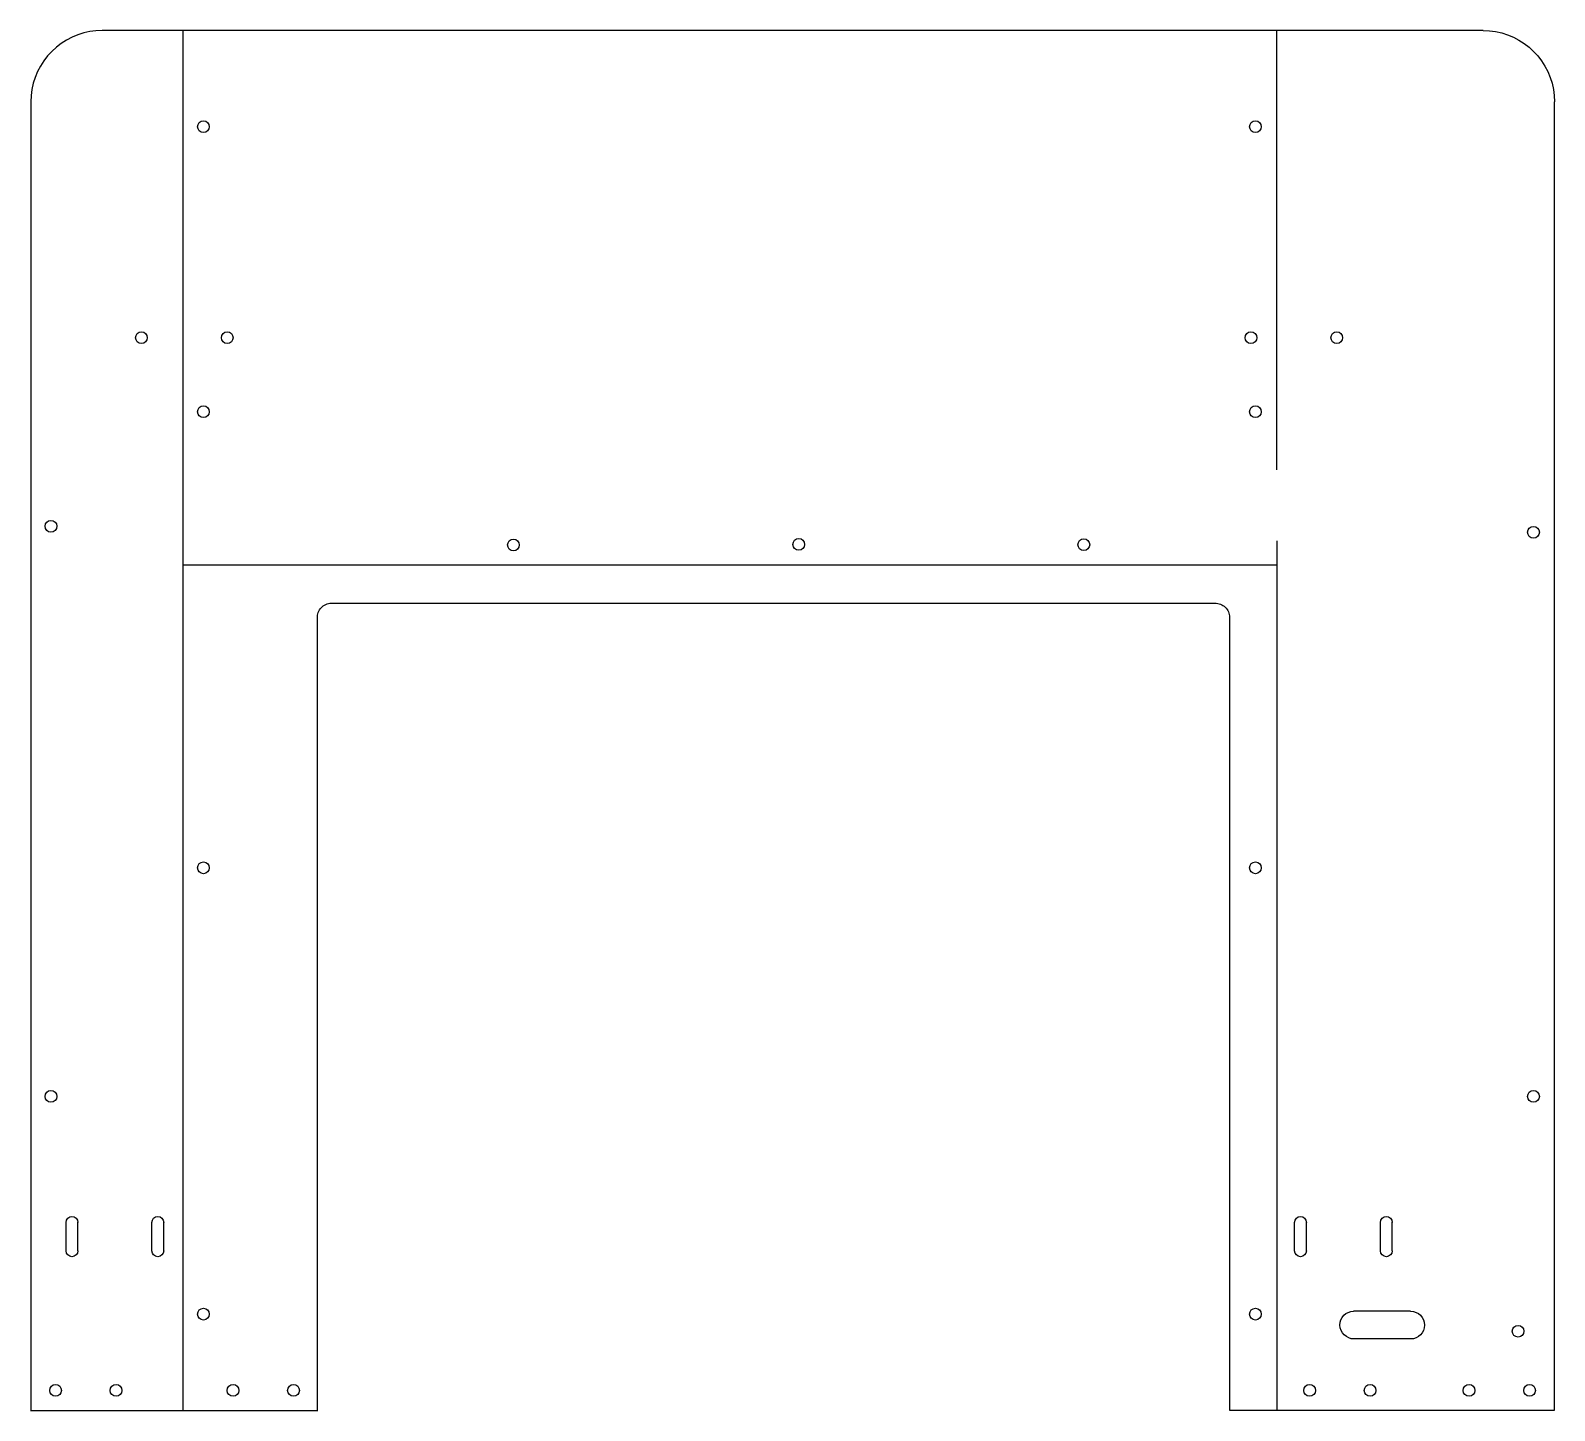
# Model space of a CAD drawing. Extents: x 0 to 535, y 0 to 484.
import ezdxf

# ---------------------------------------------------------------- set-up
doc = ezdxf.new("R2010")
doc.units = 0
doc.layers.add('cleaned', color=7, linetype='CONTINUOUS')

msp = doc.modelspace()

# ---------------------------------------------------------------- linework, layer by layer
at = {"layer": 'cleaned', "color": 7}
for points in [[(25.159559, 484.27414), (22.980558, 484.179139), (20.818558, 483.894139), (18.689559, 483.42214), (16.608559, 482.76614), (14.594559, 481.932139), (12.659559, 480.925139), (10.82056, 479.753138), (9.089558, 478.425138), (7.481557, 476.952139), (6.008558, 475.344138), (4.680558, 473.613139), (3.508557, 471.77414), (2.501557, 469.83914), (1.667559, 467.82514), (1.011559, 465.74414), (0.53956, 463.615138), (0.254557, 461.453141), (0.159559, 459.27414)], [(509.676001, 484.274406), (25.16, 484.274406)], [(509.682956, 484.274118), (511.861966, 484.179116), (514.023986, 483.894117), (516.152985, 483.422117), (518.233979, 482.766117), (520.247973, 481.932116), (522.182974, 480.925117), (524.021962, 479.753115), (525.752972, 478.425116), (527.360961, 476.952116), (528.833964, 475.344118), (530.16196, 473.61312), (531.333973, 471.774117), (532.34097, 469.83912), (533.174965, 467.825117), (533.830962, 465.744118), (534.302979, 463.615115), (534.587967, 461.453118), (534.682963, 459.27412)], [(0.159559, 459.274185), (0.159559, 0.274186)], [(420.659258, 278.374095), (420.659258, 0.274106), (534.659256, 0.274106), (534.659256, 459.274106)], [(100.659558, 278.374184), (100.665569, 278.623184), (100.715559, 279.119184), (100.814557, 279.608184), (100.961558, 280.084184), (101.154559, 280.543184), (101.393559, 280.981184), (101.67356, 281.393184), (101.994559, 281.775184), (102.351559, 282.123184), (102.740557, 282.434184), (103.159559, 282.704184), (103.603559, 282.932184), (104.067558, 283.114184), (104.54656, 283.249184), (105.037558, 283.335184), (105.534557, 283.372184), (105.659559, 283.374188)], [(105.66, 283.374184), (415.664999, 283.374184)], [(415.659268, 283.374093), (416.033269, 283.360095), (416.527271, 283.298094), (417.013258, 283.187093), (417.486262, 283.028095), (417.940273, 282.823094), (418.372271, 282.574095), (418.776272, 282.283093), (419.150273, 281.953093), (419.489278, 281.588095), (419.790268, 281.191093), (420.050279, 280.765093), (420.266264, 280.316094), (420.437262, 279.848094), (420.560255, 279.365093), (420.634253, 278.872093), (420.659371, 278.374095)], [(100.659558, 0.274186), (100.659558, 278.374184)], [(484.199982, 34.953996), (464.199993, 34.953996)], [(484.199982, 25.235985), (464.199993, 25.235985)], [(0.0179, 0.132651), (100.7829, 0.132651)]]:
    msp.add_lwpolyline(points, dxfattribs=at)
at = {"layer": 'cleaned', "color": 1}
for points in [[(53.641, 0.213477), (53.641, 484.213482)], [(437.091, 484.273898), (437.091, 330.155898)], [(437.220653, 305.194717), (437.220653, 0.153081)], [(436.982671, 296.736362), (53.782771, 296.736362)]]:
    msp.add_lwpolyline(points, dxfattribs=at)
at = {"layer": 'cleaned', "color": 3}
for points in [[(62.759363, 450.524204), (62.759363, 450.524204)], [(431.809368, 450.524201), (431.809368, 450.524201)], [(41.009356, 376.500205), (41.009356, 376.500205)], [(71.109355, 376.500205), (71.109355, 376.500205)], [(430.247356, 376.500205), (430.247356, 376.500205)], [(460.347344, 376.500205), (460.347344, 376.500205)], [(62.759366, 350.524203), (62.759366, 350.524203)], [(431.809368, 350.524203), (431.809368, 350.524203)], [(9.259362, 310.334204), (9.259362, 310.334204)], [(529.359367, 308.234204), (529.359367, 308.234204)], [(171.509364, 303.785206), (171.509364, 303.785206)], [(271.609364, 303.985206), (271.609364, 303.985206)], [(371.609365, 303.885206), (371.609365, 303.885206)], [(62.759366, 190.519195), (62.759366, 190.519195)], [(431.809397, 190.522215), (431.809397, 190.522215)], [(9.259364, 110.334217), (9.259364, 110.334217)], [(529.359367, 110.334205), (529.359367, 110.334205)], [(62.759363, 33.944197), (62.759363, 33.944197)], [(431.809397, 33.944197), (431.809397, 33.944197)], [(523.959355, 27.950192), (523.959355, 27.950192)], [(10.878362, 7.200198), (10.878362, 7.200198)], [(32.098362, 7.200198), (32.098362, 7.200198)], [(73.139361, 7.200198), (73.139361, 7.200198)], [(94.359365, 7.200198), (94.359365, 7.200198)], [(450.828352, 7.200198), (450.828352, 7.200198)], [(472.048359, 7.200198), (472.048359, 7.200198)], [(506.758362, 7.200198), (506.758362, 7.200198)], [(527.978369, 7.200198), (527.978369, 7.200198)]]:
    msp.add_lwpolyline(points, close=True, dxfattribs=at)
for points in [[(12.52072, 56.15538), (12.52072, 66.15538)], [(16.63872, 56.15538), (16.63872, 66.15538)], [(42.630425, 56.155691), (42.630425, 66.155691)], [(46.748425, 56.155691), (46.748425, 66.155691)], [(443.514109, 56.155035), (443.514109, 66.155035)], [(447.632109, 56.155035), (447.632109, 66.155035)], [(473.623814, 56.155345), (473.623814, 66.155345)], [(477.741814, 56.155345), (477.741814, 66.155345)]]:
    msp.add_lwpolyline(points, dxfattribs=at)
for points in [[(58.641001, 450.524204), (58.641001, 451.67059), (59.553832, 452.583353), (60.700179, 452.583353)], [(60.700179, 448.464997), (59.553832, 448.464997), (58.641001, 449.377845), (58.641001, 450.524204)], [(60.700179, 452.583353), (61.846524, 452.583353), (62.759363, 451.67059), (62.759363, 450.524204)], [(62.759363, 450.524204), (62.759363, 449.377845), (61.846524, 448.464997), (60.700179, 448.464997)], [(427.691012, 450.524201), (427.691012, 451.670587), (428.603832, 452.583351), (429.75019, 452.583351)], [(429.75019, 448.464997), (428.603832, 448.464997), (427.691012, 449.377845), (427.691012, 450.524201)], [(429.75019, 452.583351), (430.896521, 452.583351), (431.809368, 451.670587), (431.809368, 450.524201)], [(431.809368, 450.524201), (431.809368, 449.377845), (430.896521, 448.464997), (429.75019, 448.464997)], [(36.891, 376.500205), (36.891, 377.646591), (37.80382, 378.559354), (38.950178, 378.559354)], [(38.950178, 374.440998), (37.80382, 374.440998), (36.891, 375.353846), (36.891, 376.500205)], [(38.950178, 378.559354), (40.096508, 378.559354), (41.009356, 377.646591), (41.009356, 376.500205)], [(41.009356, 376.500205), (41.009356, 375.353846), (40.096508, 374.440998), (38.950178, 374.440998)], [(66.990999, 376.500205), (66.990999, 377.646591), (67.903819, 378.559354), (69.050177, 378.559354)], [(69.050177, 374.440998), (67.903819, 374.440998), (66.990999, 375.353846), (66.990999, 376.500205)], [(69.050177, 378.559354), (70.196507, 378.559354), (71.109355, 377.646591), (71.109355, 376.500205)], [(71.109355, 376.500205), (71.109355, 375.353846), (70.196507, 374.440998), (69.050177, 374.440998)], [(426.129, 376.500205), (426.129, 377.646591), (427.04182, 378.559354), (428.188178, 378.559354)], [(428.188178, 374.440998), (427.04182, 374.440998), (426.129, 375.353846), (426.129, 376.500205)], [(428.188178, 378.559354), (429.334508, 378.559354), (430.247356, 377.646591), (430.247356, 376.500205)], [(430.247356, 376.500205), (430.247356, 375.353846), (429.334508, 374.440998), (428.188178, 374.440998)], [(456.228988, 376.500205), (456.228988, 377.646591), (457.141807, 378.559354), (458.288166, 378.559354)], [(458.288166, 374.440998), (457.141807, 374.440998), (456.228988, 375.353846), (456.228988, 376.500205)], [(458.288166, 378.559354), (459.434496, 378.559354), (460.347344, 377.646591), (460.347344, 376.500205)], [(460.347344, 376.500205), (460.347344, 375.353846), (459.434496, 374.440998), (458.288166, 374.440998)], [(58.641001, 350.524203), (58.641001, 351.67059), (59.553835, 352.583353), (60.700182, 352.583353)], [(60.700182, 348.464997), (59.553835, 348.464997), (58.641001, 349.377845), (58.641001, 350.524203)], [(60.700182, 352.583353), (61.846526, 352.583353), (62.759366, 351.67059), (62.759366, 350.524203)], [(62.759366, 350.524203), (62.759366, 349.377845), (61.846526, 348.464997), (60.700182, 348.464997)], [(427.691012, 350.524203), (427.691012, 351.67059), (428.603832, 352.583353), (429.75019, 352.583353)], [(429.75019, 348.464997), (428.603832, 348.464997), (427.691012, 349.377845), (427.691012, 350.524203)], [(429.75019, 352.583353), (430.896521, 352.583353), (431.809368, 351.67059), (431.809368, 350.524203)], [(431.809368, 350.524203), (431.809368, 349.377845), (430.896521, 348.464997), (429.75019, 348.464997)], [(5.141, 310.334204), (5.141, 311.48059), (6.053831, 312.393354), (7.200178, 312.393354)], [(7.200178, 308.274998), (6.053831, 308.274998), (5.141, 309.187845), (5.141, 310.334204)], [(7.200178, 312.393354), (8.346522, 312.393354), (9.259362, 311.48059), (9.259362, 310.334204)], [(9.259362, 310.334204), (9.259362, 309.187845), (8.346522, 308.274998), (7.200178, 308.274998)], [(525.241011, 308.234204), (525.241011, 309.380591), (526.15383, 310.293354), (527.300189, 310.293354)], [(527.300189, 310.293354), (528.446519, 310.293354), (529.359367, 309.380591), (529.359367, 308.234204)], [(167.391, 303.785206), (167.391, 304.931593), (168.30383, 305.844356), (169.450178, 305.844356)], [(169.450178, 305.844356), (170.596525, 305.844356), (171.509364, 304.931593), (171.509364, 303.785206)], [(267.491, 303.985206), (267.491, 305.131592), (268.403833, 306.044355), (269.550181, 306.044355)], [(269.550181, 306.044355), (270.696525, 306.044355), (271.609364, 305.131592), (271.609364, 303.985206)], [(367.491009, 303.885206), (367.491009, 305.031593), (368.403828, 305.944356), (369.550187, 305.944356)], [(369.550187, 305.944356), (370.696517, 305.944356), (371.609365, 305.031593), (371.609365, 303.885206)], [(527.300189, 306.174998), (526.15383, 306.174998), (525.241011, 307.087846), (525.241011, 308.234204)], [(529.359367, 308.234204), (529.359367, 307.087846), (528.446519, 306.174998), (527.300189, 306.174998)], [(169.450178, 301.726), (168.30383, 301.726), (167.391, 302.638848), (167.391, 303.785206)], [(171.509364, 303.785206), (171.509364, 302.638848), (170.596525, 301.726), (169.450178, 301.726)], [(269.550181, 301.925999), (268.403833, 301.925999), (267.491, 302.838847), (267.491, 303.985206)], [(271.609364, 303.985206), (271.609364, 302.838847), (270.696525, 301.925999), (269.550181, 301.925999)], [(369.550187, 301.826), (368.403828, 301.826), (367.491009, 302.738847), (367.491009, 303.885206)], [(371.609365, 303.885206), (371.609365, 302.738847), (370.696517, 301.826), (369.550187, 301.826)], [(58.641001, 190.519195), (58.641001, 191.665582), (59.553832, 192.578345), (60.700179, 192.578345)], [(60.700179, 192.578345), (61.846526, 192.578345), (62.759366, 191.665582), (62.759366, 190.519195)], [(427.691012, 190.522215), (427.691012, 191.668601), (428.60386, 192.581364), (429.750219, 192.581364)], [(429.750219, 192.581364), (430.896549, 192.581364), (431.809397, 191.668601), (431.809397, 190.522215)], [(60.700179, 188.459989), (59.553832, 188.459989), (58.641001, 189.372836), (58.641001, 190.519195)], [(62.759366, 190.519195), (62.759366, 189.372836), (61.846526, 188.459989), (60.700179, 188.459989)], [(429.750219, 188.463008), (428.60386, 188.463008), (427.691012, 189.375856), (427.691012, 190.522215)], [(431.809397, 190.522215), (431.809397, 189.375856), (430.896549, 188.463008), (429.750219, 188.463008)], [(5.141, 110.334217), (5.141, 111.480604), (6.053834, 112.393367), (7.200181, 112.393367)], [(7.200181, 112.393367), (8.346525, 112.393367), (9.259364, 111.480604), (9.259364, 110.334217)], [(525.241011, 110.334205), (525.241011, 111.480591), (526.15383, 112.393355), (527.300189, 112.393355)], [(527.300189, 112.393355), (528.446519, 112.393355), (529.359367, 111.480591), (529.359367, 110.334205)], [(7.200181, 108.275011), (6.053834, 108.275011), (5.141, 109.187859), (5.141, 110.334217)], [(9.259364, 110.334217), (9.259364, 109.187859), (8.346525, 108.275011), (7.200181, 108.275011)], [(527.300189, 108.274999), (526.15383, 108.274999), (525.241011, 109.187846), (525.241011, 110.334205)], [(529.359367, 110.334205), (529.359367, 109.187846), (528.446519, 108.274999), (527.300189, 108.274999)], [(12.520559, 66.146287), (12.520559, 67.283527), (13.442475, 68.20544), (14.579714, 68.20544)], [(14.579714, 68.20544), (15.716954, 68.20544), (16.638867, 67.283527), (16.638867, 66.146287)], [(42.630264, 66.146597), (42.630264, 67.283837), (43.552179, 68.20575), (44.689419, 68.20575)], [(44.689419, 68.20575), (45.826659, 68.20575), (46.748572, 67.283837), (46.748572, 66.146597)], [(443.513948, 66.145942), (443.513948, 67.283181), (444.435864, 68.205094), (445.573104, 68.205094)], [(445.573104, 68.205094), (446.710343, 68.205094), (447.632256, 67.283181), (447.632256, 66.145942)], [(473.623653, 66.146252), (473.623653, 67.283492), (474.545568, 68.205405), (475.682808, 68.205405)], [(475.682808, 68.205405), (476.820048, 68.205405), (477.741961, 67.283492), (477.741961, 66.146252)], [(14.579283, 54.096191), (13.442043, 54.096191), (12.520127, 55.018107), (12.52013, 56.155347)], [(16.638435, 56.155347), (16.638438, 55.018107), (15.716522, 54.096191), (14.579283, 54.096191)], [(44.688987, 54.096502), (43.551747, 54.096502), (42.629832, 55.018417), (42.629835, 56.155657)], [(46.74814, 56.155657), (46.748143, 55.018417), (45.826227, 54.096502), (44.688987, 54.096502)], [(445.572672, 54.095846), (444.435432, 54.095846), (443.513516, 55.017761), (443.513519, 56.155001)], [(447.631824, 56.155001), (447.631827, 55.017761), (446.709912, 54.095846), (445.572672, 54.095846)], [(475.682376, 54.096156), (474.545137, 54.096156), (473.623221, 55.018072), (473.623224, 56.155312)], [(477.741529, 56.155312), (477.741532, 55.018072), (476.819616, 54.096156), (475.682376, 54.096156)], [(58.641001, 33.944197), (58.641001, 35.090584), (59.553832, 36.003347), (60.700179, 36.003347)], [(60.700179, 31.884991), (59.553832, 31.884991), (58.641001, 32.797838), (58.641001, 33.944197)], [(60.700179, 36.003347), (61.846524, 36.003347), (62.759363, 35.090584), (62.759363, 33.944197)], [(62.759363, 33.944197), (62.759363, 32.797838), (61.846524, 31.884991), (60.700179, 31.884991)], [(427.691012, 33.944197), (427.691012, 35.090584), (428.60386, 36.003347), (429.75019, 36.003347)], [(429.75019, 31.884991), (428.60386, 31.884991), (427.691012, 32.797838), (427.691012, 33.944197)], [(429.75019, 36.003347), (430.896549, 36.003347), (431.809397, 35.090584), (431.809397, 33.944197)], [(431.809397, 33.944197), (431.809397, 32.797838), (430.896549, 31.884991), (429.75019, 31.884991)], [(519.840999, 27.950192), (519.840999, 29.096579), (520.753818, 30.009342), (521.900177, 30.009342)], [(521.900177, 25.890986), (520.753818, 25.890986), (519.840999, 26.803834), (519.840999, 27.950192)], [(521.900177, 30.009342), (523.046507, 30.009342), (523.959355, 29.096579), (523.959355, 27.950192)], [(523.959355, 27.950192), (523.959355, 26.803834), (523.046507, 25.890986), (521.900177, 25.890986)], [(6.759999, 7.200198), (6.759999, 8.346585), (7.67283, 9.259348), (8.819177, 9.259348)], [(8.819177, 5.140992), (7.67283, 5.140992), (6.759999, 6.05384), (6.759999, 7.200198)], [(8.819177, 9.259348), (9.965522, 9.259348), (10.878362, 8.346585), (10.878362, 7.200198)], [(10.878362, 7.200198), (10.878362, 6.05384), (9.965522, 5.140992), (8.819177, 5.140992)], [(27.979999, 7.200198), (27.979999, 8.346585), (28.892832, 9.259348), (30.039176, 9.259348)], [(30.039176, 5.140992), (28.892832, 5.140992), (27.979999, 6.05384), (27.979999, 7.200198)], [(30.039176, 9.259348), (31.185523, 9.259348), (32.098362, 8.346585), (32.098362, 7.200198)], [(32.098362, 7.200198), (32.098362, 6.05384), (31.185523, 5.140992), (30.039176, 5.140992)], [(69.020999, 7.200198), (69.020999, 8.346585), (69.93383, 9.259348), (71.080177, 9.259348)], [(71.080177, 5.140992), (69.93383, 5.140992), (69.020999, 6.05384), (69.020999, 7.200198)], [(71.080177, 9.259348), (72.226521, 9.259348), (73.139361, 8.346585), (73.139361, 7.200198)], [(73.139361, 7.200198), (73.139361, 6.05384), (72.226521, 5.140992), (71.080177, 5.140992)], [(90.241, 7.200198), (90.241, 8.346585), (91.153831, 9.259348), (92.300178, 9.259348)], [(92.300178, 5.140992), (91.153831, 5.140992), (90.241, 6.05384), (90.241, 7.200198)], [(92.300178, 9.259348), (93.446525, 9.259348), (94.359365, 8.346585), (94.359365, 7.200198)], [(94.359365, 7.200198), (94.359365, 6.05384), (93.446525, 5.140992), (92.300178, 5.140992)], [(446.709996, 7.200198), (446.709996, 8.346585), (447.622816, 9.259348), (448.769174, 9.259348)], [(448.769174, 5.140992), (447.622816, 5.140992), (446.709996, 6.05384), (446.709996, 7.200198)], [(448.769174, 9.259348), (449.915504, 9.259348), (450.828352, 8.346585), (450.828352, 7.200198)], [(450.828352, 7.200198), (450.828352, 6.05384), (449.915504, 5.140992), (448.769174, 5.140992)], [(467.930003, 7.200198), (467.930003, 8.346585), (468.842822, 9.259348), (469.989181, 9.259348)], [(469.989181, 5.140992), (468.842822, 5.140992), (467.930003, 6.05384), (467.930003, 7.200198)], [(469.989181, 9.259348), (471.135511, 9.259348), (472.048359, 8.346585), (472.048359, 7.200198)], [(472.048359, 7.200198), (472.048359, 6.05384), (471.135511, 5.140992), (469.989181, 5.140992)], [(502.640006, 7.200198), (502.640006, 8.346585), (503.552826, 9.259348), (504.699184, 9.259348)], [(504.699184, 5.140992), (503.552826, 5.140992), (502.640006, 6.05384), (502.640006, 7.200198)], [(504.699184, 9.259348), (505.845514, 9.259348), (506.758362, 8.346585), (506.758362, 7.200198)], [(506.758362, 7.200198), (506.758362, 6.05384), (505.845514, 5.140992), (504.699184, 5.140992)], [(523.860013, 7.200198), (523.860013, 8.346585), (524.772832, 9.259348), (525.919191, 9.259348)], [(525.919191, 5.140992), (524.772832, 5.140992), (523.860013, 6.05384), (523.860013, 7.200198)], [(525.919191, 9.259348), (527.065521, 9.259348), (527.978369, 8.346585), (527.978369, 7.200198)], [(527.978369, 7.200198), (527.978369, 6.05384), (527.065521, 5.140992), (525.919191, 5.140992)]]:
    msp.add_open_spline(points, degree=3, dxfattribs=at)
at = {"layer": 'cleaned', "color": 7}
for points in [[(459.340739, 30.09542), (459.340739, 32.778958), (461.516164, 34.954383), (464.199702, 34.954383)], [(484.199719, 34.954665), (486.883257, 34.954665), (489.058682, 32.77924), (489.058682, 30.095702)], [(464.199702, 25.236456), (461.909159, 25.236456), (459.340739, 27.411881), (459.340739, 30.09542)], [(489.058682, 30.095702), (489.058682, 27.412164), (486.883257, 25.236738), (484.199719, 25.236738)]]:
    msp.add_open_spline(points, degree=3, dxfattribs=at)

doc.saveas('drawing.dxf')
